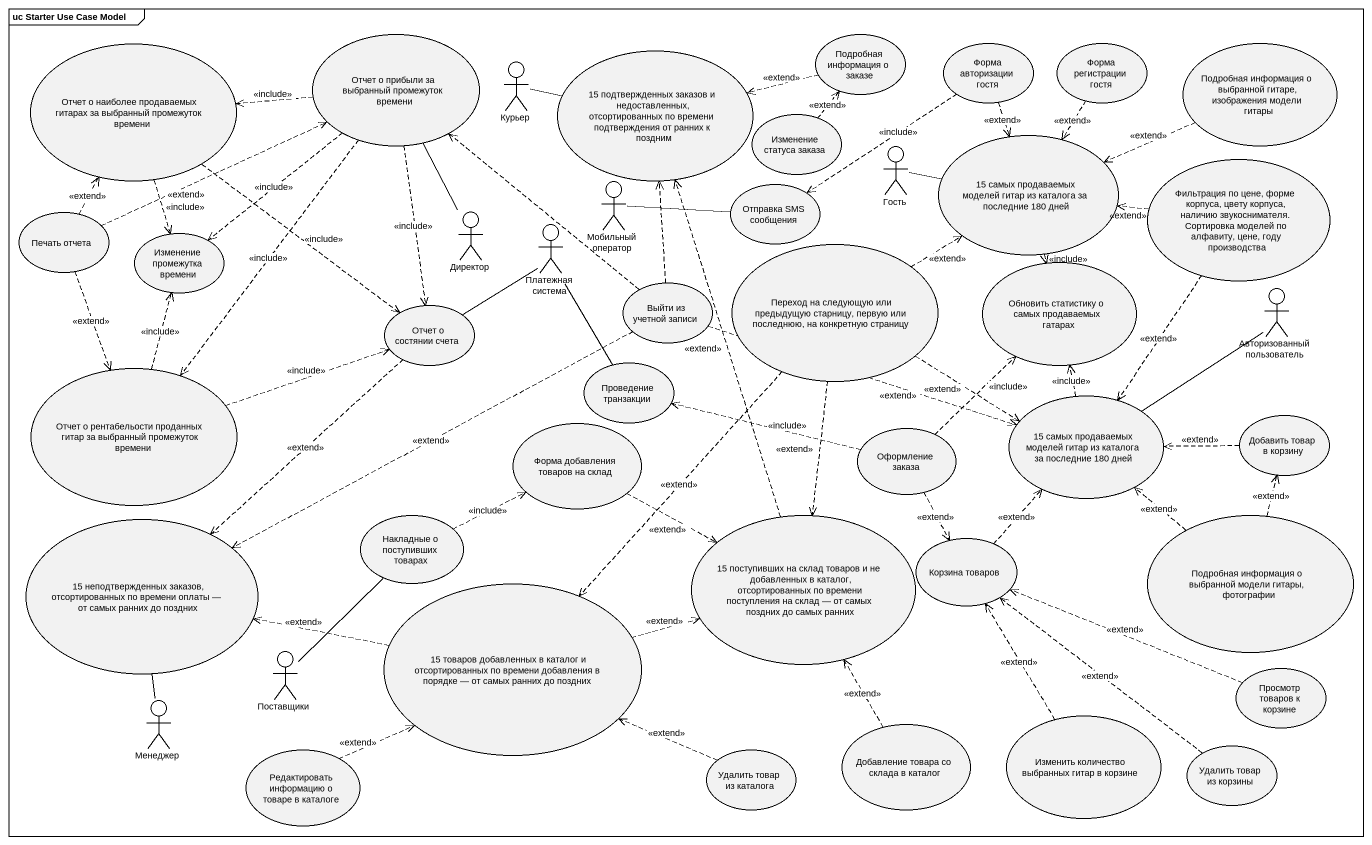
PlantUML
@startuml
mainframe uc Starter Use Case Model
usecase "Отчет о наиболее продаваемых гитарах за выбранный промежуток времени" as Отчет_о_наиболее
usecase "Отчет о прибыли за выбранный промежуток времени" as Отчет_о_прибыли_за
usecase "15 подтвержденных заказов и недоставленных, отсортированных по времени подтверждения от ранних к поздним" as u15_подтвержденных_заказов_и
usecase "Подробная информация о заказе" as Подробная_информация_о
usecase "Форма авторизации гостя" as Форма_авторизации_гостя
usecase "Форма регистрации гостя" as Форма_регистрации_гостя
usecase "Подробная информация о выбранной гитаре, изображения модели гитары" as Подробная_информация_о_2
actor Курьер
usecase "Изменение статуса заказа" as Изменение_статуса_заказа
actor Гость
usecase "15 самых продаваемых моделей гитар из каталога за последние 180 дней" as u15_самых_продаваемых
usecase "Фильтрация по цене, форме корпуса, цвету корпуса, наличию звукоснимателя. Сортировка моделей по алфавиту, цене, году производства" as Фильтрация_по_цене_форме
actor "Мобильный оператор" as Мобильный_оператор
usecase "Отправка SMS сообщения" as Отправка_SMS_сообщения
usecase "Печать отчета" as Печать_отчета
usecase "Изменение промежутка времени" as Изменение_промежутка_времени
actor Директор
actor "Платежная система" as Платежная_система
usecase "Переход на следующую или предыдущую старницу, первую или последнюю, на конкретную страницу" as Переход_на_следующую_или
usecase "Выйти из учетной записи" as Выйти_из_учетной_записи
usecase "Обновить статистику о самых продаваемых гатарах" as Обновить_статистику_о_самых
usecase "Отчет о состянии счета" as Отчет_о_состянии_счета
actor "Авторизованный пользователь" as Авторизованный_пользователь
usecase "Отчет о рентабельости проданных гитар за выбранный промежуток времени" as Отчет_о_рентабельости
usecase "Проведение транзакции" as Проведение_транзакции
usecase "15 самых продаваемых моделей гитар из каталога за последние 180 дней" as u15_самых_продаваемых_2
usecase "Форма добавления товаров на склад" as Форма_добавления_товаров_на
usecase "Оформление заказа" as Оформление_заказа
usecase "Добавить товар в корзину" as Добавить_товар_в_корзину
usecase "Накладные о поступивших товарах" as Накладные_о_поступивших
usecase "15 поступивших на склад товаров и не добавленных в каталог, отсортированных по времени поступления на склад — от самых поздних до самых ранних" as u15_поступивших_на_склад
usecase "Подробная информация о выбранной модели гитары, фотографии" as Подробная_информация_о_3
usecase "15 неподтвержденных заказов, отсортированных по времени оплаты — от самых ранних до поздних" as u15_неподтвержденных_заказов
usecase "Корзина товаров" as Корзина_товаров
usecase "15 товаров добавленных в каталог и отсортированных по времени добавления в порядке — от самых ранних до поздних" as u15_товаров_добавленных_в
actor Поставщики
usecase "Просмотр товаров к корзине" as Просмотр_товаров_к_корзине
actor Менеджер
usecase "Добавление товара со склада в каталог" as Добавление_товара_со_склада
usecase "Изменить количество выбранных гитар в корзине" as Изменить_количество
usecase "Удалить товар из корзины" as Удалить_товар_из_корзины
usecase "Редактировать информацию о товаре в каталоге" as Редактировать_информацию_о
usecase "Удалить товар из каталога" as Удалить_товар_из_каталога
Отчет_о_наиболее ..> Изменение_промежутка_времени : <<include>>
Отчет_о_наиболее ..> Отчет_о_состянии_счета : <<include>>
Отчет_о_прибыли_за .left.> Отчет_о_наиболее : <<include>>
Отчет_о_прибыли_за ..> Изменение_промежутка_времени : <<include>>
Отчет_о_прибыли_за ..> Отчет_о_состянии_счета : <<include>>
Отчет_о_прибыли_за ..> Отчет_о_рентабельости : <<include>>
Подробная_информация_о .left.> u15_подтвержденных_заказов_и : <<extend>>
Форма_авторизации_гостя ..> u15_самых_продаваемых : <<extend>>
Форма_авторизации_гостя ..> Отправка_SMS_сообщения : <<include>>
Форма_регистрации_гостя ..> u15_самых_продаваемых : <<extend>>
Подробная_информация_о_2 .left.> u15_самых_продаваемых : <<extend>>
Курьер -right- u15_подтвержденных_заказов_и
Изменение_статуса_заказа .up.> Подробная_информация_о : <<extend>>
Гость -right- u15_самых_продаваемых
u15_самых_продаваемых ..> Обновить_статистику_о_самых : <<include>>
Фильтрация_по_цене_форме .left.> u15_самых_продаваемых : <<extend>>
Фильтрация_по_цене_форме ..> u15_самых_продаваемых_2 : <<extend>>
Мобильный_оператор -right- Отправка_SMS_сообщения
Печать_отчета .up.> Отчет_о_наиболее : <<extend>>
Печать_отчета .right.> Отчет_о_прибыли_за : <<extend>>
Печать_отчета ..> Отчет_о_рентабельости : <<extend>>
Директор -up- Отчет_о_прибыли_за
Платежная_система -left- Отчет_о_состянии_счета
Платежная_система -- Проведение_транзакции
Переход_на_следующую_или .up.> u15_самых_продаваемых : <<extend>>
Переход_на_следующую_или .right.> u15_самых_продаваемых_2 : <<extend>>
Переход_на_следующую_или ..> u15_поступивших_на_склад : <<extend>>
Переход_на_следующую_или ..> u15_товаров_добавленных_в : <<extend>>
Выйти_из_учетной_записи .up.> Отчет_о_прибыли_за
Выйти_из_учетной_записи .up.> u15_подтвержденных_заказов_и
Выйти_из_учетной_записи .right.> u15_самых_продаваемых_2 : <<extend>>
Выйти_из_учетной_записи .left.> u15_неподтвержденных_заказов : <<extend>>
Отчет_о_состянии_счета ..> u15_неподтвержденных_заказов : <<extend>>
Авторизованный_пользователь -- u15_самых_продаваемых_2
Отчет_о_рентабельости .up.> Изменение_промежутка_времени : <<include>>
Отчет_о_рентабельости .right.> Отчет_о_состянии_счета : <<include>>
u15_самых_продаваемых_2 .up.> Обновить_статистику_о_самых : <<include>>
Форма_добавления_товаров_на .right.> u15_поступивших_на_склад : <<extend>>
Оформление_заказа .up.> Обновить_статистику_о_самых : <<include>>
Оформление_заказа .left.> Проведение_транзакции : <<include>>
Оформление_заказа ..> Корзина_товаров : <<extend>>
Добавить_товар_в_корзину .left.> u15_самых_продаваемых_2 : <<extend>>
Накладные_о_поступивших .right.> Форма_добавления_товаров_на : <<include>>
u15_поступивших_на_склад .up.> u15_подтвержденных_заказов_и : <<extend>>
Подробная_информация_о_3 .up.> u15_самых_продаваемых_2 : <<extend>>
Подробная_информация_о_3 .up.> Добавить_товар_в_корзину : <<extend>>
Корзина_товаров .up.> u15_самых_продаваемых_2 : <<extend>>
u15_товаров_добавленных_в .right.> u15_поступивших_на_склад : <<extend>>
u15_товаров_добавленных_в .left.> u15_неподтвержденных_заказов : <<extend>>
Поставщики -up- Накладные_о_поступивших
Просмотр_товаров_к_корзине .left.> Корзина_товаров : <<extend>>
Менеджер -up- u15_неподтвержденных_заказов
Добавление_товара_со_склада .up.> u15_поступивших_на_склад : <<extend>>
Изменить_количество .up.> Корзина_товаров : <<extend>>
Удалить_товар_из_корзины .up.> Корзина_товаров : <<extend>>
Редактировать_информацию_о .right.> u15_товаров_добавленных_в : <<extend>>
Удалить_товар_из_каталога .left.> u15_товаров_добавленных_в : <<extend>>
@enduml
